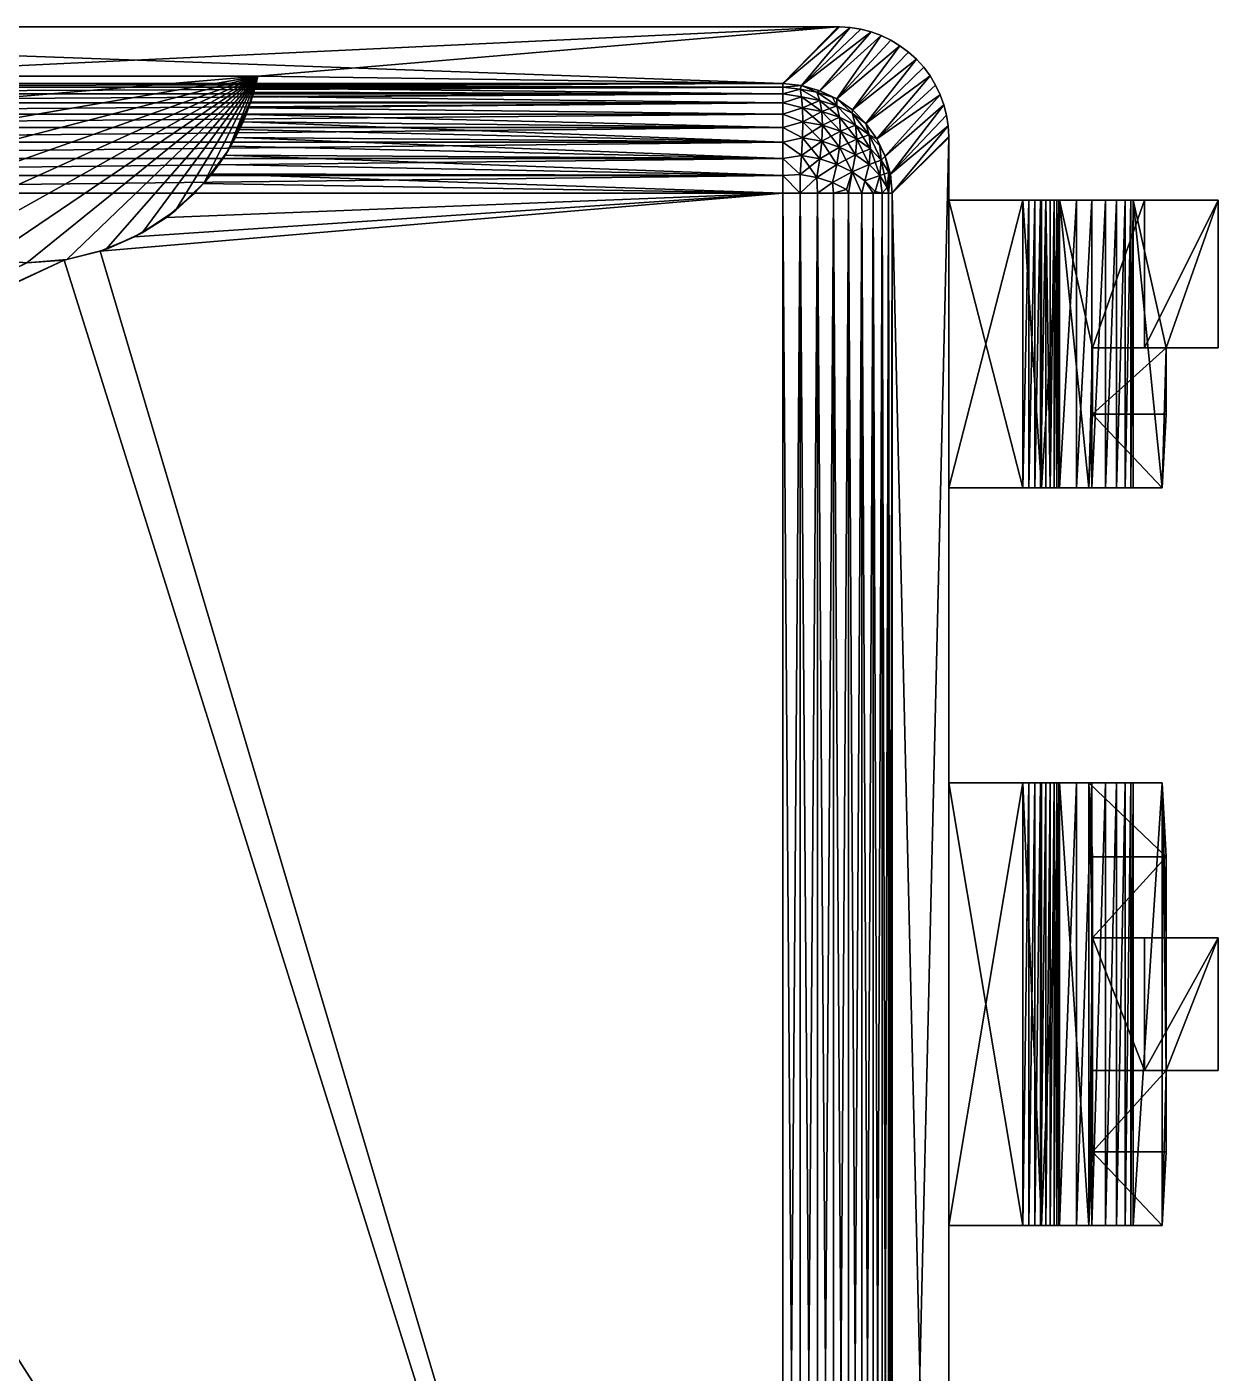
# Model space of a CAD drawing. Extents: x -4.1 to 4.1, y -4.64 to 4.64.
# Drawn here: x 0 to 4.102, y 0 to 4.636 of the extents above; entities that cross this region are included whole.
import ezdxf

# ---------------------------------------------------------------- set-up
doc = ezdxf.new("R2010")
doc.units = 0
for name, color, linetype in [('BODY_P0008A_ncl1_1', 250, 'CONTINUOUS'), ('LD_RHALF_P0008A_ncl1_1', 7, 'CONTINUOUS'), ('LEAD_P0008A_ncl1_5', 7, 'CONTINUOUS')]:
    doc.layers.add(name, color=color, linetype=linetype)

msp = doc.modelspace()

# ---------------------------------------------------------------- meshes
at = {"layer": 'BODY_P0008A_ncl1_1', "color": 250}
mesh = msp.add_polyface(dxfattribs=at)
corners = [(-2.794, 4.6355, 2.494817), (-2.794, 4.6355, 2.240817), (2.794, 4.6355, 2.240817), (-2.602844, 4.440637, 3.881342), (-0.794917, 4.465937, 3.701317), (-0.789096, 4.440637, 3.881342), (-0.754733, 4.333799, 4.09668), (-0.763494, 4.356729, 4.07136), (-0.692797, 4.210439, 3.701317), (-0.770767, 4.377513, 4.04384), (-0.776658, 4.39581, 4.014426), (-0.781299, 4.411402, 3.983318), (-0.754747, 4.333836, 3.701317), (-0.784847, 4.424174, 3.950626), (-0.787425, 4.433984, 3.916532), (-1.9431, 3.048, 4.209317), (-0.480106, 3.979648, 4.209317), (-0.370949, 3.912285, 4.209317), (-0.577306, 4.063344, 4.209317), (-1.947924, 3.103133, 4.209317), (-0.252554, 3.862933, 4.209317), (-1.947924, 2.992867, 4.209317), (-0.127869, 3.832821, 4.209317), (-1.962248, 2.939409, 4.209317), (-2.10185, 3.322963, 4.209317), (-2.056515, 3.291219, 4.209317), (-2.017381, 3.252085, 4.209317), (-1.985637, 3.20675, 4.209317), (-1.962248, 3.156591, 4.209317), (-1.985637, 2.88925, 4.209317), (-2.602844, 4.440637, 0.854292), (2.602844, 4.440637, 0.854292), (-2.602844, 4.123676, 0.531124), (-2.602844, 4.063344, 0.526317), (2.602844, 4.123676, 0.531124), (-2.602844, 4.182484, 0.545423), (2.602844, 4.182484, 0.545423), (-2.602844, 4.238287, 0.568855), (2.602844, 4.238287, 0.568855), (-2.602844, 4.289675, 0.600828), (2.602844, 4.289675, 0.600828), (-2.602844, 4.335352, 0.640534), (2.602844, 4.335352, 0.640534), (-2.602844, 4.374165, 0.686972), (2.602844, 4.374165, 0.686972), (-2.602844, 4.405135, 0.73897), (2.602844, 4.405135, 0.73897), (-2.602844, 4.42748, 0.795217), (2.602844, 4.42748, 0.795217), (-0.636301, 4.129774, 4.203474), (-0.608485, 4.09663, 4.207846), (-2.602844, 4.063344, 4.209317), (-0.717844, 4.254272, 4.158007), (-0.701329, 4.224678, 4.173462), (-2.602844, 4.182484, 4.19021), (-0.732126, 4.28246, 4.140009), (-2.602844, 4.238287, 4.166778), (-0.744349, 4.309005, 4.119568), (-2.602844, 4.335352, 4.095099), (-2.602844, 4.374165, 4.048661), (-2.602844, 4.405135, 3.996663), (-2.602844, 4.42748, 3.940417), (-0.682421, 4.19396, 4.18624), (-0.66086, 4.162295, 4.196257), (-2.602844, 4.123676, 4.20451)]
mesh.append_faces([[corners[k] for k in face] for face in [(0, 1, 2), (3, 4, 5), (6, 7, 8), (7, 9, 8), (9, 10, 8), (10, 11, 12), (11, 13, 12), (13, 14, 12), (14, 5, 12), (5, 4, 12), (10, 12, 8), (15, 16, 17), (18, 16, 19), (17, 20, 21), (20, 22, 23), (24, 18, 25), (25, 18, 26), (26, 18, 27), (27, 18, 28), (28, 18, 19), (19, 16, 15), (15, 17, 21), (21, 20, 23), (23, 22, 29), (1, 30, 31), (32, 33, 34), (35, 32, 36), (37, 35, 38), (39, 37, 40), (41, 39, 42), (43, 41, 44), (45, 43, 46), (47, 45, 48), (30, 47, 31), (49, 50, 51), (52, 53, 54), (55, 52, 56), (57, 55, 56), (7, 6, 58), (10, 9, 59), (11, 10, 60), (13, 11, 60), (14, 13, 61), (5, 14, 3), (50, 18, 51), (62, 63, 64), (63, 49, 64), (53, 62, 54), (6, 57, 58), (9, 7, 59)]], dxfattribs={"color": 250})
mesh = msp.add_polyface(dxfattribs=at)
corners = [(-0.794917, 4.465937, 3.701317), (-2.794, 4.6355, 2.494817), (2.794, 4.6355, 2.494817), (0.480106, 3.979648, 4.209317), (0.370949, 3.912285, 4.209317), (0.39696, 3.926228, 3.701317), (0.252554, 3.862933, 4.209317), (0.127869, 3.832821, 4.209317), (0.137575, 3.834428, 3.701317), (-0.252554, 3.862933, 4.209317), (-0.370949, 3.912285, 4.209317), (-0.27118, 3.869272, 3.701317), (-0.480106, 3.979648, 4.209317), (-0.39696, 3.926228, 3.701317), (-0.577306, 4.063344, 4.209317), (-0.511284, 4.003652, 3.701317), (-0.608485, 4.09663, 4.207846), (-0.610854, 4.099309, 3.701317), (-0.636301, 4.129774, 4.203474), (-0.127869, 3.832821, 4.209317), (-0.137575, 3.834428, 3.701317), (-0.66086, 4.162295, 4.196257), (0, 3.8227, 4.209317), (0, 3.8227, 3.701317), (-0.682421, 4.19396, 4.18624), (-0.701329, 4.224678, 4.173462), (-0.692797, 4.210439, 3.701317), (0.27118, 3.869272, 3.701317), (-0.717844, 4.254272, 4.158007), (0.577306, 4.063344, 4.209317), (0.511284, 4.003652, 3.701317), (-0.732126, 4.28246, 4.140009), (-0.744349, 4.309005, 4.119568), (-0.754733, 4.333799, 4.09668), (0.610854, 4.099309, 3.701317), (0.608485, 4.09663, 4.207846), (0.66086, 4.162295, 4.196257), (0.636301, 4.129774, 4.203474), (-1.985637, 2.88925, 4.209317), (-2.017381, 2.843915, 4.209317), (0.794917, 4.465937, 3.701317), (-0.754747, 4.333836, 3.701317)]
mesh.append_faces([[corners[k] for k in face] for face in [(0, 1, 2), (3, 4, 5), (6, 7, 8), (9, 10, 11), (10, 12, 13), (12, 14, 15), (14, 16, 17), (16, 18, 17), (19, 9, 20), (18, 21, 17), (22, 19, 23), (21, 24, 17), (7, 22, 23), (24, 25, 26), (4, 6, 27), (25, 28, 26), (29, 3, 30), (28, 31, 26), (31, 32, 26), (32, 33, 26), (24, 26, 17), (14, 17, 15), (12, 15, 13), (10, 13, 11), (9, 11, 20), (19, 20, 23), (7, 23, 8), (6, 8, 27), (4, 27, 5), (3, 5, 30), (29, 30, 34), (29, 34, 35), (34, 36, 37), (34, 37, 35), (19, 22, 38), (22, 7, 39), (0, 40, 41), (41, 40, 26), (26, 40, 17), (17, 40, 15), (15, 40, 13), (13, 40, 11), (11, 40, 20), (20, 40, 23), (23, 40, 8), (8, 40, 27), (27, 40, 5), (5, 40, 30), (30, 40, 34)]], dxfattribs={"color": 250})
mesh = msp.add_polyface(dxfattribs=at)
corners = [(2.794, 4.6355, 2.494817), (-2.794, 4.6355, 2.494817), (2.794, 4.6355, 2.240817), (0.789096, 4.440637, 3.881342), (0.794917, 4.465937, 3.701317), (2.602844, 4.440637, 3.881342), (-0.794917, 4.465937, 3.701317), (0.610854, 4.099309, 3.701317), (0.692797, 4.210439, 3.701317), (0.682421, 4.19396, 4.18624), (0.754747, 4.333836, 3.701317), (0.776658, 4.39581, 4.014426), (0.787425, 4.433984, 3.916532), (0.784847, 4.424174, 3.950626), (0.781299, 4.411402, 3.983318), (0.770767, 4.377513, 4.04384), (0.763494, 4.356729, 4.07136), (0.754733, 4.333799, 4.09668), (0.744349, 4.309005, 4.119568), (0.732126, 4.28246, 4.140009), (0.717844, 4.254272, 4.158007), (0.701329, 4.224678, 4.173462), (0.66086, 4.162295, 4.196257), (0.577306, 4.063344, 4.209317), (2.602844, 4.063344, 4.209317), (0.480106, 3.979648, 4.209317), (0.370949, 3.912285, 4.209317), (0.252554, 3.862933, 4.209317), (2.602844, 4.42748, 3.940417), (2.602844, 4.405135, 3.996663), (2.602844, 4.374165, 4.048661), (2.602844, 4.335352, 4.095099), (2.602844, 4.289675, 4.134806), (2.602844, 4.238287, 4.166778), (2.602844, 4.182484, 4.19021), (0.636301, 4.129774, 4.203474), (0.608485, 4.09663, 4.207846), (2.602844, 4.123676, 4.20451), (-2.794, 4.6355, 2.240817), (2.602844, 4.440637, 0.854292), (-2.602844, 4.42748, 0.795217), (2.602844, 4.42748, 0.795217), (-2.602844, 4.405135, 0.73897), (2.602844, 4.405135, 0.73897), (-2.602844, 4.374165, 0.686972), (2.602844, 4.374165, 0.686972), (-2.602844, 4.335352, 0.640534), (2.602844, 4.335352, 0.640534), (-2.602844, 4.289675, 0.600828), (2.602844, 4.289675, 0.600828), (-2.602844, 4.238287, 0.568855), (2.602844, 4.238287, 0.568855), (-2.602844, 4.182484, 0.545423), (2.602844, 4.182484, 0.545423), (-2.602844, 4.123676, 0.531124), (2.602844, 4.123676, 0.531124), (-2.602844, 4.063344, 0.526317), (2.602844, 4.063344, 0.526317)]
mesh.append_faces([[corners[k] for k in face] for face in [(0, 1, 2), (3, 4, 5), (4, 6, 0), (7, 8, 9), (8, 10, 11), (10, 4, 3), (10, 3, 12), (10, 12, 13), (10, 13, 14), (10, 14, 11), (8, 11, 15), (8, 15, 16), (8, 16, 17), (8, 17, 18), (8, 18, 19), (8, 19, 20), (8, 20, 21), (8, 21, 9), (7, 9, 22), (23, 24, 25), (25, 24, 26), (26, 24, 27), (3, 5, 12), (12, 28, 13), (13, 29, 14), (14, 29, 11), (11, 30, 15), (16, 31, 17), (17, 32, 18), (18, 33, 19), (19, 33, 20), (20, 34, 21), (35, 24, 36), (36, 24, 23), (9, 37, 22), (22, 37, 35), (21, 34, 9), (15, 30, 16), (2, 38, 39), (39, 40, 41), (41, 42, 43), (43, 44, 45), (45, 46, 47), (47, 48, 49), (49, 50, 51), (51, 52, 53), (53, 54, 55), (55, 56, 57), (7, 4, 8), (8, 4, 10)]], dxfattribs={"color": 250})
mesh = msp.add_polyface(dxfattribs=at)
corners = [(2.602844, 4.440637, 3.881342), (0.794917, 4.465937, 3.701317), (2.794, 4.6355, 2.494817), (2.602844, 4.238287, 4.166778), (2.602844, 4.182484, 4.19021), (0.717844, 4.254272, 4.158007), (2.602844, 4.289675, 4.134806), (0.744349, 4.309005, 4.119568), (2.602844, 4.335352, 4.095099), (0.754733, 4.333799, 4.09668), (2.602844, 4.405135, 3.996663), (2.602844, 4.374165, 4.048661), (0.776658, 4.39581, 4.014426), (2.602844, 4.42748, 3.940417), (0.784847, 4.424174, 3.950626), (0.787425, 4.433984, 3.916532), (2.602844, 4.063344, 4.209317), (0.636301, 4.129774, 4.203474), (2.602844, 4.123676, 4.20451), (0.682421, 4.19396, 4.18624), (0.763494, 4.356729, 4.07136), (2.667573, 4.433791, 3.889476), (2.662476, 4.421587, 3.943499), (2.667837, 4.192858, 4.180684), (2.671124, 4.254034, 4.151018), (2.663176, 4.063344, 4.20451), (2.662476, 4.127549, 4.199103), (2.672232, 4.309123, 4.111052), (2.720113, 4.116891, 4.186844), (2.671124, 4.356367, 4.062061), (2.667837, 4.394258, 4.00561), (2.720113, 4.41093, 3.93124), (2.602844, 4.123676, 0.531124), (2.663176, 4.063344, 0.531124), (2.662476, 4.127549, 0.53653), (2.720113, 4.116891, 0.548789), (2.671124, 4.356367, 0.673572), (2.602844, 4.335352, 0.640534), (2.672232, 4.309123, 0.624581), (2.662476, 4.421587, 0.792134), (2.602844, 4.405135, 0.73897), (2.667837, 4.394258, 0.730023), (2.602844, 4.440637, 0.854292), (2.602844, 4.42748, 0.795217), (2.667573, 4.433791, 0.846157), (2.602844, 4.063344, 0.526317), (2.602844, 4.374165, 0.686972), (2.720113, 4.41093, 0.804394), (2.602844, 4.289675, 0.600828), (2.602844, 4.238287, 0.568855), (2.671124, 4.254034, 0.584615), (2.602844, 4.182484, 0.545423), (2.667837, 4.192858, 0.554949)]
mesh.append_faces([[corners[k] for k in face] for face in [(0, 1, 2), (3, 4, 5), (6, 3, 7), (8, 6, 9), (10, 11, 12), (13, 10, 14), (0, 13, 15), (16, 17, 18), (18, 19, 4), (8, 20, 11), (13, 0, 21), (10, 13, 22), (23, 3, 24), (16, 18, 25), (13, 21, 22), (18, 4, 26), (25, 18, 26), (6, 8, 27), (3, 6, 24), (28, 25, 26), (4, 23, 26), (4, 3, 23), (8, 11, 29), (24, 6, 27), (11, 10, 30), (27, 8, 29), (29, 11, 30), (30, 10, 22), (22, 21, 31), (23, 28, 26), (32, 33, 34), (34, 33, 35), (36, 37, 38), (39, 40, 41), (42, 43, 44), (32, 45, 33), (43, 40, 39), (46, 37, 36), (47, 44, 39), (48, 49, 50), (37, 48, 38), (41, 46, 36), (40, 46, 41), (49, 51, 52), (38, 48, 50), (51, 32, 34), (50, 49, 52), (52, 51, 34), (44, 43, 39)]], dxfattribs={"color": 250})
mesh = msp.add_polyface(dxfattribs=at)
corners = [(2.79769, 4.635482, 2.494944), (2.602844, 4.440637, 3.881342), (2.794, 4.6355, 2.494817), (2.773828, 4.099526, 4.166867), (2.721984, 4.063344, 4.19021), (2.720113, 4.116891, 4.186844), (2.777787, 4.063344, 4.166778), (2.663176, 4.063344, 4.20451), (2.730657, 4.181243, 4.167323), (2.789201, 4.162316, 4.14555), (2.667837, 4.394258, 4.00561), (2.662476, 4.421587, 3.943499), (2.730657, 4.382643, 3.992248), (2.720113, 4.41093, 3.93124), (2.789201, 4.363716, 3.970475), (2.667573, 4.433791, 3.889476), (2.730383, 4.415965, 3.895798), (2.773828, 4.393565, 3.911263), (2.667837, 4.192858, 4.180684), (2.671124, 4.254034, 4.151018), (2.73712, 4.241831, 4.136981), (2.672232, 4.309123, 4.111052), (2.739298, 4.296722, 4.096787), (2.798625, 4.221947, 4.114107), (2.671124, 4.356367, 4.062061), (2.73712, 4.344164, 4.048024), (2.8018, 4.276516, 4.073542), (2.798625, 4.32428, 4.02515), (2.834651, 4.633319, 2.497365), (2.794, 4.6355, 2.240817), (2.602844, 4.440637, 0.854292), (2.79769, 4.635482, 2.240689), (2.834651, 4.633319, 2.238268), (2.667573, 4.433791, 0.846157), (2.773828, 4.393565, 0.82437), (2.730383, 4.415965, 0.839835), (2.720113, 4.41093, 0.804394), (2.663176, 4.063344, 0.531124), (2.721984, 4.063344, 0.545423), (2.720113, 4.116891, 0.548789), (2.777787, 4.063344, 0.568855), (2.773828, 4.099526, 0.568766), (2.730657, 4.181243, 0.568311), (2.789201, 4.162316, 0.590083), (2.667837, 4.394258, 0.730023), (2.730657, 4.382643, 0.743385), (2.662476, 4.421587, 0.792134), (2.789201, 4.363716, 0.765158), (2.671124, 4.356367, 0.673572), (2.73712, 4.344164, 0.687609), (2.672232, 4.309123, 0.624581), (2.739298, 4.296722, 0.638846), (2.798625, 4.32428, 0.710483), (2.671124, 4.254034, 0.584615), (2.73712, 4.241831, 0.598652), (2.667837, 4.192858, 0.554949), (2.662476, 4.127549, 0.53653), (2.798625, 4.221947, 0.621526)]
mesh.append_faces([[corners[k] for k in face] for face in [(0, 1, 2), (3, 4, 5), (6, 4, 3), (4, 7, 5), (8, 9, 5), (10, 11, 12), (12, 13, 14), (15, 16, 13), (12, 11, 13), (13, 16, 17), (5, 18, 8), (19, 8, 18), (8, 19, 20), (21, 20, 19), (20, 21, 22), (20, 9, 8), (22, 23, 20), (24, 22, 21), (22, 24, 25), (10, 25, 24), (25, 10, 12), (25, 26, 22), (12, 27, 25), (15, 1, 28), (28, 1, 0), (29, 30, 31), (32, 31, 30), (33, 32, 30), (34, 35, 36), (35, 33, 36), (37, 38, 39), (38, 40, 41), (42, 39, 43), (44, 45, 46), (45, 47, 36), (46, 45, 36), (39, 38, 41), (48, 45, 44), (45, 48, 49), (50, 49, 48), (49, 50, 51), (49, 47, 45), (51, 52, 49), (53, 51, 50), (51, 53, 54), (55, 54, 53), (54, 55, 42), (56, 42, 55), (42, 56, 39), (42, 57, 54)]], dxfattribs={"color": 250})
mesh = msp.add_polyface(dxfattribs=at)
corners = [(2.789412, 4.387687, 3.90012), (2.842911, 4.349794, 3.902314), (2.841512, 4.338111, 3.94102), (2.889294, 4.303411, 3.902314), (2.900152, 4.264364, 3.956224), (2.789201, 4.363716, 3.970475), (2.773828, 4.393565, 3.911263), (2.730383, 4.415965, 3.895798), (2.798625, 4.32428, 4.02515), (2.853582, 4.29738, 3.994205), (2.720113, 4.41093, 3.93124), (2.8018, 4.276516, 4.073542), (2.73712, 4.344164, 4.048024), (2.730657, 4.382643, 3.992248), (2.857648, 4.249179, 4.042095), (2.667573, 4.433791, 3.889476), (2.906896, 4.618397, 2.501354), (2.941532, 4.605785, 2.502887), (3.006511, 4.570706, 2.504968), (2.974841, 4.589836, 2.504095), (2.871174, 4.627599, 2.499509), (2.834651, 4.633319, 2.497365), (2.906896, 4.618397, 2.234279), (2.871174, 4.627599, 2.236124), (2.79769, 4.635482, 2.494944), (2.834651, 4.633319, 2.238268), (2.794, 4.6355, 2.494817), (2.79769, 4.635482, 2.240689), (2.794, 4.6355, 2.240817), (2.667573, 4.433791, 0.846157), (2.941532, 4.605785, 2.232746), (2.730383, 4.415965, 0.839835), (2.974841, 4.589836, 2.231538), (2.789412, 4.387687, 0.835513), (2.842911, 4.349794, 0.83332), (3.006511, 4.570706, 2.230665), (2.889294, 4.303411, 0.83332), (2.841512, 4.338111, 0.794613), (2.789201, 4.363716, 0.765158), (2.900152, 4.264364, 0.779409), (2.798625, 4.32428, 0.710483), (2.853582, 4.29738, 0.741428), (2.773828, 4.393565, 0.82437), (2.720113, 4.41093, 0.804394), (2.73712, 4.344164, 0.687609), (2.739298, 4.296722, 0.638846), (2.8018, 4.276516, 0.662091), (2.857648, 4.249179, 0.693538)]
mesh.append_faces([[corners[k] for k in face] for face in [(0, 1, 2), (2, 3, 4), (0, 5, 6), (7, 0, 6), (1, 3, 2), (8, 5, 9), (9, 2, 4), (5, 10, 6), (5, 0, 2), (9, 5, 2), (11, 12, 8), (8, 13, 5), (8, 14, 11), (14, 8, 9), (7, 15, 16), (0, 7, 17), (1, 0, 18), (19, 0, 17), (17, 7, 16), (16, 15, 20), (20, 15, 21), (16, 20, 22), (20, 21, 23), (21, 24, 25), (24, 26, 27), (22, 20, 23), (23, 21, 25), (25, 24, 27), (27, 26, 28), (23, 25, 29), (22, 23, 29), (30, 22, 31), (32, 30, 33), (34, 35, 33), (33, 30, 31), (31, 22, 29), (36, 34, 37), (37, 33, 38), (39, 36, 37), (34, 33, 37), (40, 41, 38), (33, 31, 42), (38, 33, 42), (43, 38, 42), (41, 39, 37), (38, 41, 37), (38, 44, 40), (40, 45, 46), (46, 41, 40), (41, 46, 47)]], dxfattribs={"color": 250})
mesh = msp.add_polyface(dxfattribs=at)
corners = [(2.889294, 4.303411, 3.902314), (2.842911, 4.349794, 3.902314), (3.063419, 4.523919, 2.505672), (2.927187, 4.249912, 3.90012), (3.110206, 4.467011, 2.504968), (2.955465, 4.190883, 3.895798), (3.145285, 4.402032, 2.502887), (3.167099, 4.331674, 2.499509), (2.973291, 4.128073, 3.889476), (3.157897, 4.367396, 2.501354), (3.129336, 4.435341, 2.504095), (3.088156, 4.496649, 2.505496), (3.036149, 4.548656, 2.505496), (3.006511, 4.570706, 2.504968), (2.789412, 4.387687, 3.90012), (2.974841, 4.589836, 2.504095), (3.088156, 4.496649, 2.230137), (3.110206, 4.467011, 2.230665), (3.129336, 4.435341, 2.231538), (3.145285, 4.402032, 2.232746), (3.157897, 4.367396, 2.234279), (3.167099, 4.331674, 2.236124), (3.172819, 4.295151, 2.497365), (3.172819, 4.295151, 2.238268), (3.063419, 4.523919, 2.229961), (3.174982, 4.25819, 2.240689), (3.036149, 4.548656, 2.230137), (3.006511, 4.570706, 2.230665), (2.941532, 4.605785, 2.502887), (2.974841, 4.589836, 2.231538), (2.906896, 4.618397, 2.501354), (2.941532, 4.605785, 2.232746), (2.906896, 4.618397, 2.234279), (2.789412, 4.387687, 0.835513), (2.842911, 4.349794, 0.83332), (2.889294, 4.303411, 0.83332), (2.927187, 4.249912, 0.835513), (2.955465, 4.190883, 0.839835), (2.973291, 4.128073, 0.846157), (2.900152, 4.264364, 0.779409)]
mesh.append_faces([[corners[k] for k in face] for face in [(0, 1, 2), (3, 0, 4), (5, 3, 6), (7, 8, 9), (9, 5, 6), (6, 3, 10), (10, 3, 4), (4, 0, 11), (11, 0, 2), (2, 1, 12), (12, 1, 13), (13, 14, 15), (11, 2, 16), (4, 11, 17), (10, 4, 18), (6, 10, 19), (9, 6, 20), (7, 9, 21), (22, 7, 23), (2, 12, 24), (25, 22, 23), (23, 7, 21), (12, 13, 26), (21, 9, 20), (13, 15, 27), (20, 6, 19), (15, 28, 29), (19, 10, 18), (28, 30, 31), (18, 4, 17), (17, 11, 16), (16, 2, 24), (24, 12, 26), (26, 13, 27), (27, 15, 29), (29, 28, 31), (31, 30, 32), (27, 29, 33), (26, 27, 34), (24, 26, 34), (16, 24, 35), (17, 16, 35), (18, 17, 36), (19, 18, 36), (20, 19, 37), (21, 20, 38), (37, 19, 36), (36, 17, 35), (35, 24, 34), (36, 35, 39)]], dxfattribs={"color": 250})
mesh = msp.add_polyface(dxfattribs=at)
corners = [(2.936779, 4.124002, 4.001434), (2.920704, 4.069086, 4.038301), (2.885841, 4.105284, 4.079942), (2.962236, 4.082233, 3.953385), (2.944635, 4.063344, 3.996663), (2.980137, 4.063344, 3.881342), (2.96698, 4.063344, 3.940417), (2.973291, 4.128073, 3.889476), (2.900152, 4.264364, 3.956224), (2.927187, 4.249912, 3.90012), (2.936779, 4.226335, 3.912477), (2.955465, 4.190883, 3.895798), (2.942194, 4.176982, 3.959042), (2.968064, 4.134536, 3.910213), (2.904974, 4.215628, 4.003498), (2.913665, 4.063344, 4.048661), (3.157897, 4.367396, 2.501354), (3.172819, 4.295151, 2.497365), (3.174982, 4.25819, 2.494944), (3.167099, 4.331674, 2.499509), (3.174982, 4.25819, 2.240689), (3.175, 4.2545, 2.494817), (3.175, 4.2545, 2.240817), (2.980137, 4.063344, 0.854292), (3.172819, 4.295151, 2.238268), (3.167099, 4.331674, 2.236124), (2.973291, 4.128073, 0.846157), (3.157897, 4.367396, 2.234279), (2.955465, 4.190883, 0.839835), (2.968064, 4.134536, 0.82542), (2.942194, 4.176982, 0.776591), (2.96698, 4.063344, 0.795217), (2.944635, 4.063344, 0.73897), (2.962236, 4.082233, 0.782248), (2.936779, 4.124002, 0.734199), (2.920704, 4.069086, 0.697332), (2.927187, 4.249912, 0.835513), (2.900152, 4.264364, 0.779409), (2.936779, 4.226335, 0.823156), (2.904974, 4.215628, 0.732135), (2.913665, 4.063344, 0.686972), (2.885841, 4.105284, 0.655691), (2.900152, 4.162031, 0.690452)]
mesh.append_faces([[corners[k] for k in face] for face in [(0, 1, 2), (3, 4, 0), (5, 6, 7), (8, 9, 10), (11, 12, 10), (11, 7, 13), (13, 6, 3), (14, 8, 12), (6, 4, 3), (4, 15, 1), (0, 4, 1), (7, 6, 13), (0, 12, 3), (12, 11, 13), (3, 12, 13), (9, 11, 10), (12, 8, 10), (0, 14, 12), (7, 11, 16), (5, 7, 17), (18, 5, 17), (17, 7, 19), (18, 17, 20), (21, 18, 22), (22, 18, 20), (18, 21, 5), (20, 23, 22), (24, 25, 26), (20, 24, 23), (23, 24, 26), (26, 27, 28), (29, 28, 30), (23, 26, 31), (26, 28, 29), (32, 31, 33), (32, 34, 35), (36, 37, 38), (31, 29, 33), (30, 38, 37), (39, 30, 37), (28, 36, 38), (30, 28, 38), (31, 26, 29), (30, 34, 29), (40, 32, 35), (34, 41, 35), (34, 32, 33), (29, 34, 33), (42, 30, 39), (30, 42, 34)]], dxfattribs={"color": 250})
mesh = msp.add_polyface(dxfattribs=at)
corners = [(2.913665, 4.063344, 4.048661), (2.874852, 4.063344, 4.095099), (2.885841, 4.105284, 4.079942), (2.829175, 4.063344, 4.134806), (2.841512, 4.136711, 4.116094), (2.821825, 4.076033, 4.139841), (2.777787, 4.063344, 4.166778), (2.773828, 4.099526, 4.166867), (2.853582, 4.195047, 4.083162), (2.900152, 4.162031, 4.045181), (2.889294, 4.303411, 3.902314), (2.927187, 4.249912, 3.90012), (2.900152, 4.264364, 3.956224), (2.920704, 4.069086, 4.038301), (2.789201, 4.162316, 4.14555), (2.720113, 4.116891, 4.186844), (2.936779, 4.124002, 4.001434), (2.73712, 4.241831, 4.136981), (2.798625, 4.221947, 4.114107), (2.739298, 4.296722, 4.096787), (2.8018, 4.276516, 4.073542), (2.857648, 4.249179, 4.042095), (2.904974, 4.215628, 4.003498), (2.853582, 4.29738, 3.994205), (2.874852, 4.063344, 0.640534), (2.913665, 4.063344, 0.686972), (2.885841, 4.105284, 0.655691), (2.853582, 4.195047, 0.652471), (2.841512, 4.136711, 0.619539), (2.900152, 4.162031, 0.690452), (2.829175, 4.063344, 0.600828), (2.821825, 4.076033, 0.595792), (2.777787, 4.063344, 0.568855), (2.920704, 4.069086, 0.697332), (2.789201, 4.162316, 0.590083), (2.773828, 4.099526, 0.568766), (2.936779, 4.124002, 0.734199), (2.720113, 4.116891, 0.548789), (2.73712, 4.241831, 0.598652), (2.8018, 4.276516, 0.662091), (2.739298, 4.296722, 0.638846), (2.798625, 4.221947, 0.621526), (2.730657, 4.181243, 0.568311), (2.857648, 4.249179, 0.693538), (2.900152, 4.264364, 0.779409), (2.853582, 4.29738, 0.741428), (2.904974, 4.215628, 0.732135)]
mesh.append_faces([[corners[k] for k in face] for face in [(0, 1, 2), (1, 3, 4), (1, 4, 2), (5, 6, 7), (8, 9, 4), (3, 6, 5), (10, 11, 12), (0, 2, 13), (14, 4, 7), (15, 14, 7), (4, 3, 5), (7, 4, 5), (9, 16, 2), (4, 9, 2), (14, 17, 18), (18, 19, 20), (18, 4, 14), (4, 18, 8), (20, 8, 18), (8, 20, 21), (21, 9, 8), (9, 21, 22), (22, 16, 9), (23, 22, 21), (22, 23, 12), (24, 25, 26), (27, 28, 29), (30, 24, 28), (30, 28, 31), (32, 30, 31), (26, 25, 33), (34, 35, 28), (26, 36, 29), (34, 37, 35), (35, 32, 31), (28, 35, 31), (28, 24, 26), (29, 28, 26), (38, 39, 40), (39, 38, 41), (41, 42, 34), (41, 43, 39), (43, 41, 27), (34, 27, 41), (27, 34, 28), (43, 44, 45), (44, 43, 46), (27, 46, 43), (46, 27, 29)]], dxfattribs={"color": 250})
mesh = msp.add_polyface(dxfattribs=at)
corners = [(2.602844, 4.063344, 4.209317), (2.602844, -4.063344, 4.209317), (0.252554, 3.862933, 4.209317), (0.127869, 3.832821, 4.209317), (-2.056515, 2.804781, 4.209317), (-2.602844, -4.063344, 4.209317), (-2.10185, 2.773037, 4.209317), (-2.152009, 2.749648, 4.209317), (-2.205467, 2.735324, 4.209317), (-2.2606, 2.7305, 4.209317), (-2.315733, 2.735324, 4.209317), (-2.369191, 2.749648, 4.209317), (-2.41935, 2.773037, 4.209317), (2.874852, -4.063344, 4.095099), (2.913665, -4.063344, 4.048661), (2.885841, -4.105284, 4.079942), (2.944635, -4.063344, 3.996663), (2.96698, -4.063344, 3.940417), (2.962236, -4.082233, 3.953385), (2.721984, -4.063344, 4.19021), (2.777787, -4.063344, 4.166778), (2.773828, -4.099526, 4.166867), (2.829175, -4.063344, 4.134806), (2.821825, -4.076033, 4.139841), (2.920704, -4.069086, 4.038301), (2.663176, -4.063344, 4.20451), (2.663176, 4.063344, 4.20451), (2.721984, 4.063344, 4.19021), (2.777787, 4.063344, 4.166778), (2.829175, 4.063344, 4.134806), (2.874852, 4.063344, 4.095099), (2.913665, 4.063344, 4.048661), (2.944635, 4.063344, 3.996663), (2.96698, 4.063344, 3.940417), (2.980137, -4.063344, 3.881342), (2.980137, 4.063344, 3.881342), (3.175, 4.2545, 2.494817), (3.175, -4.2545, 2.494817), (3.175, 4.2545, 2.240817), (3.175, -4.2545, 2.240817), (2.980137, -4.063344, 0.854292), (2.980137, 4.063344, 0.854292), (2.96698, 4.063344, 0.795217), (2.96698, -4.063344, 0.795217), (2.944635, 4.063344, 0.73897), (2.944635, -4.063344, 0.73897), (2.913665, 4.063344, 0.686972), (2.913665, -4.063344, 0.686972), (2.874852, 4.063344, 0.640534), (2.874852, -4.063344, 0.640534), (2.829175, 4.063344, 0.600828), (2.829175, -4.063344, 0.600828), (2.777787, 4.063344, 0.568855), (2.777787, -4.063344, 0.568855), (2.721984, 4.063344, 0.545423), (2.721984, -4.063344, 0.545423), (2.663176, 4.063344, 0.531124), (2.663176, -4.063344, 0.531124), (2.602844, 4.063344, 0.526317), (2.602844, -4.063344, 0.526317), (-2.602844, -4.063344, 0.526317), (-2.602844, 4.063344, 0.526317), (2.885841, -4.105284, 0.655691), (2.821825, -4.076033, 0.595792), (2.773828, -4.099526, 0.568766), (2.920704, -4.069086, 0.697332), (2.962236, -4.082233, 0.782248)]
mesh.append_faces([[corners[k] for k in face] for face in [(0, 1, 2), (2, 1, 3), (3, 1, 4), (1, 5, 6), (4, 1, 6), (6, 5, 7), (7, 5, 8), (8, 5, 9), (9, 5, 10), (10, 5, 11), (11, 5, 12), (13, 14, 15), (16, 17, 18), (19, 20, 21), (20, 22, 23), (15, 14, 24), (14, 16, 24), (25, 1, 26), (19, 25, 27), (20, 19, 28), (22, 20, 29), (13, 22, 30), (14, 13, 31), (16, 14, 32), (17, 16, 33), (34, 17, 35), (35, 17, 33), (33, 16, 32), (32, 14, 31), (31, 13, 30), (30, 22, 29), (34, 36, 37), (37, 38, 39), (40, 39, 41), (40, 42, 43), (43, 44, 45), (45, 46, 47), (47, 48, 49), (49, 50, 51), (51, 52, 53), (53, 54, 55), (55, 56, 57), (57, 58, 59), (60, 59, 61), (47, 49, 62), (51, 53, 63), (53, 55, 64), (47, 62, 65), (43, 45, 66), (45, 47, 65)]], dxfattribs={"color": 250})
mesh = msp.add_polyface(dxfattribs=at)
corners = [(-1.985637, 2.88925, 4.209317), (0, 3.8227, 4.209317), (-2.017381, 2.843915, 4.209317), (0.127869, 3.832821, 4.209317), (-2.056515, 2.804781, 4.209317), (2.829175, 4.063344, 4.134806), (2.777787, -4.063344, 4.166778), (2.777787, 4.063344, 4.166778), (2.721984, -4.063344, 4.19021), (2.721984, 4.063344, 4.19021), (2.663176, -4.063344, 4.20451), (2.663176, 4.063344, 4.20451), (2.602844, -4.063344, 4.209317), (2.602844, 4.063344, 4.209317), (2.980137, 4.063344, 3.881342), (3.175, 4.2545, 2.494817), (2.980137, -4.063344, 3.881342), (3.175, 4.2545, 2.240817), (3.175, -4.2545, 2.494817), (2.980137, 4.063344, 0.854292), (3.175, -4.2545, 2.240817), (2.663176, 4.063344, 0.531124), (2.602844, 4.063344, 0.526317), (2.663176, -4.063344, 0.531124), (2.721984, 4.063344, 0.545423), (2.721984, -4.063344, 0.545423), (2.777787, 4.063344, 0.568855), (2.777787, -4.063344, 0.568855), (2.829175, 4.063344, 0.600828), (2.829175, -4.063344, 0.600828), (2.874852, 4.063344, 0.640534), (2.874852, -4.063344, 0.640534), (2.913665, 4.063344, 0.686972), (2.913665, -4.063344, 0.686972), (2.944635, 4.063344, 0.73897), (2.944635, -4.063344, 0.73897), (2.96698, 4.063344, 0.795217), (2.96698, -4.063344, 0.795217), (2.980137, -4.063344, 0.854292), (-2.602844, 4.063344, 0.526317), (2.602844, -4.063344, 0.526317), (-2.10185, 2.773037, 4.209317), (-2.152009, 2.749648, 4.209317), (-2.152009, 2.749648, 4.082317), (-2.10185, 2.773037, 4.082317), (-2.056515, 2.804781, 4.082317), (-2.017381, 2.843915, 4.082317), (-2.205467, 2.735324, 4.082317), (-1.962248, 2.939409, 4.209317), (-1.985637, 2.88925, 4.082317), (-1.947924, 2.992867, 4.209317), (-1.962248, 2.939409, 4.082317), (-1.9431, 3.048, 4.209317), (-1.947924, 2.992867, 4.082317), (-1.9431, 3.048, 4.082317), (-1.985637, 3.20675, 4.209317), (-1.962248, 3.156591, 4.209317), (-1.962248, 3.156591, 4.082317), (-1.947924, 3.103133, 4.209317), (-1.947924, 3.103133, 4.082317), (-2.2606, 2.7305, 4.082317), (-2.017381, 3.252085, 4.082317), (-1.985637, 3.20675, 4.082317)]
mesh.append_faces([[corners[k] for k in face] for face in [(0, 1, 2), (2, 3, 4), (5, 6, 7), (7, 8, 9), (9, 10, 11), (11, 12, 13), (14, 15, 16), (15, 17, 18), (19, 20, 17), (21, 22, 23), (24, 21, 25), (26, 24, 27), (28, 26, 29), (30, 28, 31), (32, 30, 33), (34, 32, 35), (36, 34, 37), (19, 36, 38), (39, 40, 22), (41, 42, 43), (4, 41, 44), (2, 4, 45), (0, 2, 46), (42, 47, 43), (48, 0, 49), (41, 43, 44), (50, 48, 51), (4, 44, 45), (52, 50, 53), (2, 45, 46), (0, 46, 49), (48, 49, 51), (50, 51, 53), (52, 53, 54), (55, 56, 57), (56, 58, 59), (58, 52, 54), (58, 54, 59), (56, 59, 57), (54, 53, 51), (54, 51, 49), (54, 49, 46), (54, 46, 45), (54, 45, 44), (54, 44, 43), (54, 43, 47), (54, 47, 60), (54, 61, 62), (54, 62, 57), (54, 57, 59)]], dxfattribs={"color": 250})
at = {"layer": 'LD_RHALF_P0008A_ncl1_1', "color": 7}
mesh = msp.add_polyface(dxfattribs=at)
corners = [(3.65628, 3.048, 0.240139), (3.909921, 3.048, 0.253641), (3.55618, 3.048, 2.120568), (3.429359, 3.048, 2.240817), (3.175, 3.048, 2.240817), (3.175, 3.048, 2.494817), (3.429359, 3.048, 2.494817), (3.80982, 3.048, 2.13407), (3.669782, 3.302, -0.013502), (3.923423, 3.302), (3.669782, 3.5306, -0.013502), (3.84828, 3.5306, -3.366634), (3.84828, 4.0386, -3.366634), (3.55618, 4.0386, 2.120568), (3.923423, 3.5306), (3.80982, 4.0386, 2.13407), (4.10192, 4.0386, -3.353132), (4.10192, 3.5306, -3.353132), (3.429359, 4.0386, 2.494817), (3.175, 4.0386, 2.494817), (3.175, 4.0386, 2.240817), (3.429359, 4.0386, 2.240817), (3.450673, 3.048, 2.239015), (3.471382, 3.048, 2.233663), (3.490899, 3.048, 2.22491), (3.508671, 3.048, 2.213006), (3.524193, 3.048, 2.198289), (3.537024, 3.048, 2.181175), (3.546802, 3.048, 2.162151), (3.553248, 3.048, 2.141756), (3.801025, 3.048, 2.197634), (3.781687, 3.048, 2.25882), (3.752355, 3.048, 2.315893), (3.71386, 3.048, 2.367234), (3.667295, 3.048, 2.411386), (3.61398, 3.048, 2.447097), (3.555429, 3.048, 2.473354), (3.493301, 3.048, 2.489413), (3.801025, 4.0386, 2.197634), (3.781687, 4.0386, 2.25882), (3.752355, 4.0386, 2.315893), (3.71386, 4.0386, 2.367234), (3.667295, 4.0386, 2.411386), (3.61398, 4.0386, 2.447097), (3.555429, 4.0386, 2.473354), (3.493301, 4.0386, 2.489413), (3.553248, 4.0386, 2.141756), (3.546802, 4.0386, 2.162151), (3.537024, 4.0386, 2.181175), (3.524193, 4.0386, 2.198289), (3.508671, 4.0386, 2.213006), (3.490899, 4.0386, 2.22491), (3.471382, 4.0386, 2.233663), (3.450673, 4.0386, 2.239015)]
mesh.append_faces([[corners[k] for k in face] for face in [(32, 31, 27), (33, 32, 26), (34, 33, 25), (35, 34, 24), (36, 35, 23), (37, 36, 22), (6, 37, 3), (5, 6, 4), (4, 6, 3), (31, 30, 28), (3, 37, 22), (30, 7, 29), (22, 36, 23), (23, 35, 24), (24, 34, 25), (25, 33, 26), (26, 32, 27), (27, 31, 28), (7, 1, 2), (28, 30, 29), (29, 7, 2), (2, 1, 0), (8, 0, 1), (8, 1, 9), (2, 0, 13), (12, 13, 10), (12, 10, 11), (13, 0, 10), (10, 0, 8), (8, 9, 14), (8, 14, 10), (17, 14, 16), (14, 9, 1), (14, 15, 16), (15, 14, 1), (7, 15, 1), (6, 18, 37), (37, 18, 45), (36, 37, 44), (35, 36, 43), (34, 35, 42), (33, 34, 41), (32, 33, 40), (31, 32, 39), (30, 31, 38), (7, 30, 15), (15, 30, 38), (38, 31, 39), (39, 32, 40), (40, 33, 41), (41, 34, 42), (42, 35, 43), (43, 36, 44), (44, 37, 45), (39, 40, 48), (40, 41, 49), (41, 42, 50), (42, 43, 51), (43, 44, 52), (44, 45, 53), (45, 18, 21), (18, 19, 20), (18, 20, 21), (38, 39, 47), (45, 21, 53), (15, 38, 46), (44, 53, 52), (43, 52, 51), (42, 51, 50), (41, 50, 49), (40, 49, 48), (39, 48, 47), (12, 16, 13), (38, 47, 46), (16, 15, 13), (15, 46, 13), (5, 19, 6), (6, 19, 18), (4, 20, 5), (5, 20, 19), (3, 21, 4), (4, 21, 20), (13, 46, 29), (46, 47, 28), (47, 48, 27), (48, 49, 26), (50, 51, 24), (51, 52, 23), (52, 53, 22), (53, 21, 3), (53, 3, 22), (52, 22, 23), (51, 23, 24), (50, 24, 25), (48, 26, 27), (47, 27, 28), (46, 28, 29), (13, 29, 2), (26, 49, 50), (50, 25, 26), (17, 16, 11), (11, 16, 12), (10, 14, 11), (14, 17, 11)]], dxfattribs={"color": 7})
at = {"layer": 'LEAD_P0008A_ncl1_5', "color": 7}
mesh = msp.add_polyface(dxfattribs=at)
corners = [(3.65628, 2.032, 0.240139), (3.909921, 2.032, 0.253641), (3.80982, 2.032, 2.13407), (3.429359, 2.032, 2.494817), (3.175, 2.032, 2.494817), (3.175, 2.032, 2.240817), (3.429359, 2.032, 2.240817), (3.55618, 2.032, 2.120568), (3.669782, 1.778, -0.013502), (3.923423, 1.778), (3.55618, 0.508, 2.120568), (3.65628, 0.508, 0.240139), (3.669782, 0.762, -0.013502), (3.669782, 1.0414, -0.013502), (3.84828, 1.0414, -3.366634), (3.84828, 1.4986, -3.366634), (3.669782, 1.4986, -0.013502), (3.429359, 0.508, 2.240817), (3.175, 0.508, 2.240817), (3.175, 0.508, 2.494817), (3.429359, 0.508, 2.494817), (3.80982, 0.508, 2.13407), (3.923423, 1.4986), (4.10192, 1.4986, -3.353132), (4.10192, 1.0414, -3.353132), (3.923423, 1.0414), (3.923423, 0.762), (3.909921, 0.508, 0.253641), (3.801025, 2.032, 2.197634), (3.781687, 2.032, 2.25882), (3.752355, 2.032, 2.315893), (3.71386, 2.032, 2.367234), (3.667295, 2.032, 2.411386), (3.61398, 2.032, 2.447097), (3.555429, 2.032, 2.473354), (3.493301, 2.032, 2.489413), (3.450673, 2.032, 2.239015), (3.471382, 2.032, 2.233663), (3.490899, 2.032, 2.22491), (3.508671, 2.032, 2.213006), (3.524193, 2.032, 2.198289), (3.537024, 2.032, 2.181175), (3.546802, 2.032, 2.162151), (3.553248, 2.032, 2.141756), (3.450673, 0.508, 2.239015), (3.471382, 0.508, 2.233663), (3.490899, 0.508, 2.22491), (3.508671, 0.508, 2.213006), (3.524193, 0.508, 2.198289), (3.537024, 0.508, 2.181175), (3.546802, 0.508, 2.162151), (3.553248, 0.508, 2.141756), (3.801025, 0.508, 2.197634), (3.781687, 0.508, 2.25882), (3.752355, 0.508, 2.315893), (3.71386, 0.508, 2.367234), (3.667295, 0.508, 2.411386), (3.61398, 0.508, 2.447097), (3.555429, 0.508, 2.473354), (3.493301, 0.508, 2.489413)]
mesh.append_faces([[corners[k] for k in face] for face in [(0, 1, 2), (29, 30, 41), (30, 31, 40), (31, 32, 39), (32, 33, 38), (33, 34, 37), (34, 35, 36), (35, 3, 6), (3, 4, 5), (3, 5, 6), (28, 29, 42), (35, 6, 36), (2, 28, 43), (34, 36, 37), (33, 37, 38), (32, 38, 39), (31, 39, 40), (30, 40, 41), (29, 41, 42), (28, 42, 43), (0, 2, 7), (2, 43, 7), (1, 0, 9), (9, 0, 8), (15, 16, 14), (16, 8, 0), (14, 16, 13), (13, 16, 11), (12, 13, 11), (11, 16, 0), (11, 0, 7), (10, 11, 7), (7, 43, 51), (43, 42, 50), (42, 41, 49), (41, 40, 48), (40, 39, 47), (39, 38, 46), (38, 37, 45), (37, 36, 44), (36, 6, 17), (36, 17, 44), (37, 44, 45), (38, 45, 46), (39, 46, 47), (40, 47, 48), (41, 48, 49), (42, 49, 50), (43, 50, 51), (7, 51, 10), (17, 6, 18), (18, 6, 5), (18, 5, 19), (19, 5, 4), (19, 4, 20), (20, 4, 3), (20, 3, 59), (59, 3, 35), (58, 59, 34), (57, 58, 33), (56, 57, 32), (55, 56, 31), (54, 55, 30), (53, 54, 29), (52, 2, 21), (52, 53, 28), (2, 52, 28), (28, 53, 29), (29, 54, 30), (30, 55, 31), (31, 56, 32), (32, 57, 33), (33, 58, 34), (34, 59, 35), (2, 1, 21), (21, 1, 27), (23, 25, 22), (27, 1, 25), (26, 27, 25), (24, 25, 23), (25, 1, 22), (22, 1, 9), (22, 9, 16), (16, 9, 8), (15, 23, 16), (16, 23, 22), (24, 23, 14), (14, 23, 15), (13, 25, 14), (25, 24, 14), (12, 26, 25), (12, 25, 13), (12, 11, 27), (12, 27, 26), (54, 53, 49), (55, 54, 48), (56, 55, 47), (57, 56, 46), (58, 57, 45), (59, 58, 44), (20, 59, 17), (19, 20, 18), (18, 20, 17), (53, 52, 50), (17, 59, 44), (52, 21, 51), (44, 58, 45), (45, 57, 46), (46, 56, 47), (47, 55, 48), (48, 54, 49), (49, 53, 50), (21, 27, 10), (50, 52, 51), (51, 21, 10), (10, 27, 11)]], dxfattribs={"color": 7})

doc.saveas('drawing.dxf')
